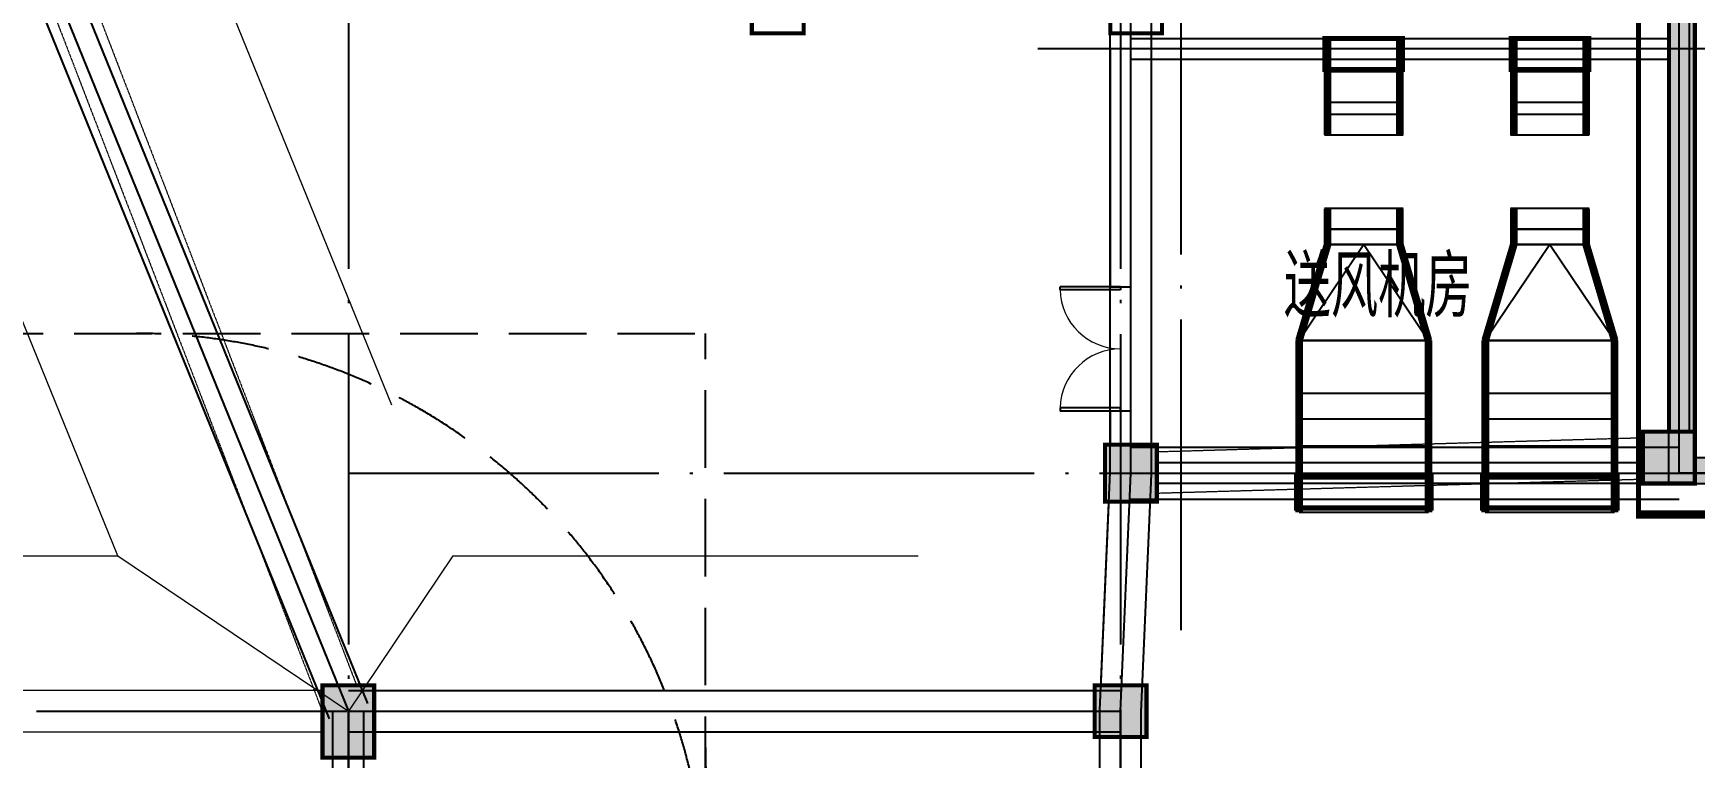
# Model space of a CAD drawing. Extents: x 290727 to 13733020, y 1731457 to 3643100.
# Drawn here: x 636766 to 652827, y 2195130 to 2202130 of the extents above; entities that cross this region are included whole.
import ezdxf

# ---------------------------------------------------------------- set-up
doc = ezdxf.new("R2010")
doc.units = 0
doc.header["$LTSCALE"] = 10
doc.header["$PDSIZE"] = 0.5
for name, pattern in [('DASH', [0.35, 0.25, -0.1]), ('DASHED', [0.75, 0.5, -0.25]), ('DOTE', [2.4200000000000004, 2, -0.2, 0.02, -0.2]), ('虚线', [750, 450, -300])]:
    doc.linetypes.add(name, pattern=pattern)
doc.layers.get('0').update_dxf_attribs({"linetype": 'CONTINUOUS'})
for name, color, linetype in [('-A-车行道路', 8, 'CONTINUOUS'), ('BEAM_DASH', 144, 'DASHED'), ('COLU', 2, 'CONTINUOUS'), ('COLUMN', 9, 'CONTINUOUS'), ('DOTE', 8, 'DOTE'), ('DUCT-送风法兰', 2, 'CONTINUOUS'), ('DUCT-送风管', 4, 'CONTINUOUS'), ('DUCT-送风管端线', 2, 'CONTINUOUS'), ('PUB_HATCH', 8, 'CONTINUOUS'), ('SPACE_HATCH', 8, 'CONTINUOUS'), ('WALL', 255, 'CONTINUOUS'), ('WINDOW', 4, 'CONTINUOUS'), ('X-人防$0$PUB_HATCH', 8, 'CONTINUOUS'), ('作业图', 4, 'CONTINUOUS'), ('文字', 4, 'CONTINUOUS'), ('暖通留洞', 201, 'CONTINUOUS'), ('防火分区示意线', 4, 'CONTINUOUS'), ('防火分区线', 7, 'CONTINUOUS')]:
    doc.layers.add(name, color=color, linetype=linetype)
for name, color, linetype, true_color in [('1106', 7, 'CONTINUOUS', 0x89bf5f), ('2106', 7, 'CONTINUOUS', 0x64cfcf), ('2206', 7, 'CONTINUOUS', 0x3474d4)]:
    doc.layers.add(name, color=color, linetype=linetype, true_color=true_color)
for name, color, linetype, lineweight in [('X-人防$0$人防', 210, 'CONTINUOUS', 20), ('人防', 210, 'CONTINUOUS', 20), ('板加腋边线', 253, '虚线', 18)]:
    doc.layers.add(name, color=color, linetype=linetype, lineweight=lineweight)
doc.layers.get('0').off()
doc.styles.add('HNSJY', font='HNSJY-07', dxfattribs={"width": 0.8, "bigfont": 'HNSJY-HZ'})

# ---------------------------------------------------------------- blocks, each defined once
blk = doc.blocks.new('A$C55C93FC2')
at = {"layer": 'DOTE', "linetype": 'DOTE', "ltscale": 150}
for p, q in [((154884.1350579556, 127235.4713699026), (154884.1350579553, 12199.99773951061)), ((162348.6431798763, 127235.4713699026), (162348.6431798761, 43042.35001869965)), ((154884.1350579555, 71442.35001189262), (252290.8196143164, 71442.35001189262)), ((10299.45606850745, 69142.3500111429), (162348.6431798761, 69142.3500111429))]:
    blk.add_line(p, q, dxfattribs=at)
blk = doc.blocks.new('_FZH')
blk.add_lwpolyline([(-0.5, -0.5), (0.5, -0.5), (0.5, 0.5), (-0.5, 0.5)], close=True)
at = {"layer": 'PUB_HATCH'}
blk.add_solid([(-0.5, -0.5), (0.5, -0.5), (-0.5, 0.5), (0.5, 0.5)], dxfattribs=at)
blk = doc.blocks.new('$DorLib2D$00000002')
for p, q in [((-0.5, -1e-16), (-0.5000000000000007, 0.4875)), ((-0.4750000000000007, 0.4875), (-0.5000000000000007, 0.4875)), ((-0.475, 0), (-0.4750000000000007, 0.4875)), ((0.475, 0), (0.4750000000000007, 0.4875)), ((0.4750000000000007, 0.4875), (0.5000000000000007, 0.4875)), ((0.5, -1e-16), (0.5000000000000007, 0.4875)), ((-0.5, -1e-16), (-0.475, 0)), ((0.5, -1e-16), (0.475, 0))]:
    blk.add_line(p, q)
at = {"lineweight": 13}
for centre, start, end in [((-0.4875, 0), 0, 88.53071641864632), ((0.4875, 0), 91.46928358135372, 180)]:
    blk.add_arc(centre, 0.4875, start, end, dxfattribs=at)
blk = doc.blocks.new('车库建筑作业图')
at = {"layer": 'SPACE_HATCH'}
blk.add_hatch(color=256, dxfattribs=at).paths.add_polyline_path([(661610.4503020884, 2197863.948250477), (661556.3339886, 2198030.614954212), (652826.6589281687, 2198030.620933822), (652576.6590456461, 2197780.621105066), (661462.5084588326, 2197780.61501848)])
at = {"layer": 'X-人防$0$PUB_HATCH'}
blk.add_hatch(color=256, dxfattribs=at).paths.add_polyline_path([(652826.6564376579, 2203330.593852931), (652576.6565551349, 2203080.594899468), (652576.6590456461, 2197780.621105066), (652826.6589281687, 2198030.620933822)])
at = {"layer": '-A-车行道路', "linetype": 'DASH', "ltscale": 300}
for p, q in [((585712.3610577306, 2199229.787118943), (643262.3689717674, 2199229.787121169)), ((643262.368971407, 2166429.787123223), (643262.3689717674, 2199229.787120801))]:
    blk.add_line(p, q, dxfattribs=at)
for points in [[(643262.3689717675, 2193729.787121126, 0.4142135623730951), (637762.3689717675, 2199229.787121126)], [(648762.3689714815, 2189729.78711469, -0.414213562373095), (643262.3689714815, 2195229.78711469)]]:
    blk.add_lwpolyline(points, format="xyb", dxfattribs=at)
at = {"layer": 'DOTE', "ltscale": 150}
blk.add_line((647862.3762072287, 2196362.928911574), (647862.3762072287, 2212479.787114412), dxfattribs=at)
at = {"layer": 'DOTE', "linetype": 'Continuous', "ltscale": 150}
blk.add_line((653676.6564970316, 2201979.787114714), (646476.8842950186, 2201979.787114704), dxfattribs=at)
at = {"layer": 'WALL', "linetype": 'Continuous'}
for p, q in [((652776.6564969848, 2201979.787114707), (652776.656496969, 2203279.787114775)), ((652576.6564969709, 2202079.787114717), (652576.6564969757, 2203079.787114725)), ((647176.8842950573, 2201979.7871147), (647176.8842950596, 2202479.822657849)), ((647376.8842948353, 2202079.78711471), (647376.8842948498, 2202129.787113769)), ((647376.8842948353, 2202079.78711471), (652576.6564969709, 2202079.787114717)), ((647176.8842950573, 2201979.7871147), (647176.8842950439, 2199679.787114601)), ((647376.8842951027, 2201879.787114702), (652576.6564970148, 2201879.787114709)), ((647376.8842951409, 2199679.7871146), (647376.8842951027, 2201879.787114702)), ((652576.6564970273, 2198279.692644531), (652576.6564970148, 2201879.787114709)), ((652776.6564970169, 2198279.692644531), (652776.6564969848, 2201979.787114707)), ((647176.8842950439, 2199679.787114601), (647376.8842951409, 2199679.7871146)), ((647376.8842951353, 2198479.7871146), (647176.884295034, 2198479.787114601)), ((647176.884295034, 2198479.787114601), (647176.8842949021, 2198154.692644531)), ((647376.8842948496, 2198154.692644531), (647376.8842951353, 2198479.7871146)), ((652327.6536049804, 2197979.787114757), (647626.9834722258, 2197979.787114773)), ((652327.6536049806, 2197779.787114714), (647626.9834722354, 2197779.787114759))]:
    blk.add_line(p, q, dxfattribs=at)
at = {"layer": 'X-人防$0$人防', "color": 210}
for p, q in [((652826.6564376579, 2203330.593852931), (652826.6589281687, 2198030.620933822)), ((652576.6565551349, 2203080.594899468), (652576.6590456461, 2197780.621105066))]:
    blk.add_line(p, q, dxfattribs=at)
at = {"layer": '人防'}
for p, q in [((661556.3339886, 2198030.614954212), (652826.6589281687, 2198030.620933822)), ((661462.5084588326, 2197780.61501848), (652576.6590456461, 2197780.621105066))]:
    blk.add_line(p, q, dxfattribs=at)
at = {"layer": '防火分区示意线', "color": 3, "linetype": 'DASH', "ltscale": 300, "const_width": 50}
blk.add_lwpolyline([(687857.3499606135, 2178279.697511427), (682768.7557690705, 2178279.515669833), (682768.6296660904, 2180679.787253851), (682568.6654088387, 2180679.787253852), (680768.6654088421, 2180679.78725385), (680768.6654088421, 2185779.787253876), (678483.1725441152, 2185779.787253876), (678483.2014023, 2197478.159356448), (652282.945732771, 2197479.812491376), (652282.9457327955, 2202779.787253749), (648468.6654458877, 2202779.787253736), (648468.6654437629, 2206279.789488653), (647468.6662942925, 2206279.789488078), (647468.6639546535, 2207379.788667199), (637168.6634940978, 2207379.784837983), (637168.6647287635, 2205946.860801869), (630368.6666270538, 2205946.860801866), (630368.6656504918, 2207379.78725341), (623968.6654430358, 2207379.787253409), (623968.6654430364, 2202579.787253413), (615068.6659577573, 2202579.78725341), (615068.6654826283, 2207379.78725341), (608668.6654430357, 2207379.78725341)], dxfattribs=at)
at = {"layer": '防火分区线', "linetype": 'Continuous', "flags": 128}
blk.add_lwpolyline([(683162.31941605, 2181079.787114852), (682773.436196785, 2181079.787114852), (682562.3761730351, 2181079.787114854), (681162.3761730351, 2181079.787114852), (681162.3761730351, 2181079.787114854), (681162.3761730351, 2186179.787114877), (678876.8842950513, 2186179.787114877), (678876.9131531739, 2197878.133979729), (652676.6564969658, 2197879.787114719), (652676.6564969904, 2203179.787114752), (648862.3762098379, 2203179.787114739), (648862.376207713, 2206679.789349885), (647862.3762077079, 2206679.78934931), (647862.3738680686, 2207779.788676908), (636762.3739960039, 2207779.784550277), (636762.3752306695, 2206346.86066287), (630762.3771837907, 2206346.860662867), (630762.3762072287, 2207779.787114412), (623562.3762072287, 2207779.787114411), (623562.3762072293, 2202979.787114414), (615462.3766823561, 2202979.787114412), (615462.3762072271, 2207779.787114412), (608262.3762072287, 2207779.787114412)], dxfattribs=at)
at = {"layer": 'COLUMN', "linetype": 'Continuous'}
for p, xscale, yscale, zscale, rotation in [((647376.9834722131, 2197879.692644531), 549.9999999999964, 499.9999998715903, 499.9999998715939, 270.0000000160932), ((652577.653605329, 2198029.692644127), 500, 500, 500, 270), ((639812.3761732352, 2195479.756057717), 700.0621125032194, 500, 500, 270.0000000171406), ((647276.8842950522, 2195579.779421794), 500, 500, 500, 270)]:
    blk.add_blockref('_FZH', p, dxfattribs=dict(at, xscale=xscale, yscale=yscale, zscale=zscale, rotation=rotation))
at = {"layer": 'WINDOW', "linetype": 'Continuous', "xscale": 1200, "yscale": 1200, "zscale": 1200, "rotation": 90}
blk.add_blockref('$DorLib2D$00000002', (647276.8842950439, 2199079.787114515), dxfattribs=at)
at = {"layer": '文字', "linetype": 'Continuous'}
blk.add_blockref('A$C55C93FC2', (484928.2411151752, 2126437.437102827), dxfattribs=at)
at = {"layer": '文字', "linetype": 'Continuous', "style": 'HNSJY', "width": 0.8}
blk.add_text('送风机房', height=599.9999999999998, dxfattribs=at).set_placement((648853.3687316459, 2199384.129530374))
blk = doc.blocks.new('人防-l')
at = {"layer": '2106'}
for points in [[(799518.6594224663, -935208.7827650621), (799018.6594224663, -935208.7827650621), (799018.6594224663, -935758.7827650621), (799518.6594224663, -935758.7827650621)], [(804719.0031724663, -935083.7827650621), (804219.0031724663, -935083.7827650621), (804219.0031724663, -935583.7827650621), (804719.0031724663, -935583.7827650621)], [(791954.1594224663, -937533.7827650621), (791454.1594224663, -937533.7827650621), (791454.1594224663, -938233.7827650621), (791954.1594224663, -938233.7827650621)], [(799418.6594224663, -937533.7827650621), (798918.6594224663, -937533.7827650621), (798918.6594224663, -938033.7827650621), (799418.6594224663, -938033.7827650621)]]:
    blk.add_hatch(color=0, dxfattribs=at).paths.add_polyline_path(points)
at = {"color": 0}
for p, q in [((788654.2844224663, -930283.6890150621), (791704.1594224663, -937783.7827650621)), ((804569.0031724663, -935483.7827650621), (804569.0031724663, -930383.7827650621)), ((799268.6594224663, -935483.7827650621), (799268.7844224663, -930983.6890150621)), ((799168.6594224663, -937783.7827650621), (799268.6594224663, -935483.7827650621)), ((799268.6594224663, -935483.7827650621), (804569.0031724663, -935483.7827650621)), ((804569.0031724663, -935483.7827650621), (807068.6594224663, -935483.7827650621)), ((791704.1594224663, -937783.7827650621), (799168.6594224663, -937783.7827650621)), ((791704.1594224663, -942583.7437025621), (791704.1594224663, -937783.7827650621)), ((799168.6594224663, -940583.7827650621), (799168.6594224663, -937783.7827650621))]:
    blk.add_line(p, q, dxfattribs=at)
for p in [(799268.6594224663, -935483.7827650621), (804569.0031724663, -935483.7827650621), (791704.1594224663, -937783.7827650621), (799168.6594224663, -937783.7827650621)]:
    blk.add_point(p, dxfattribs=at)
at = {"layer": '1106', "color": 0}
for p, q in [((804469.0031724663, -935583.7827650621), (804469.0031724663, -930383.7827650621)), ((804719.0031724663, -935333.7827650621), (804719.0031724663, -930383.7827650621)), ((804719.0031724663, -935333.7827650621), (807068.6594224663, -935333.7827650621)), ((804469.0031724663, -935583.7827650621), (807068.6594224663, -935583.7827650621))]:
    blk.add_line(p, q, dxfattribs=at)
at = {"layer": '2106', "color": 0, "linetype": 'Continuous'}
for points in [[(799518.6594224663, -935208.7827650621), (799018.6594224663, -935208.7827650621), (799018.6594224663, -935758.7827650621), (799518.6594224663, -935758.7827650621)], [(804719.0031724663, -935083.7827650621), (804219.0031724663, -935083.7827650621), (804219.0031724663, -935583.7827650621), (804719.0031724663, -935583.7827650621)], [(791954.1594224663, -937533.7827650621), (791454.1594224663, -937533.7827650621), (791454.1594224663, -938233.7827650621), (791954.1594224663, -938233.7827650621)], [(799418.6594224663, -937533.7827650621), (798918.6594224663, -937533.7827650621), (798918.6594224663, -938033.7827650621), (799418.6594224663, -938033.7827650621)]]:
    blk.add_lwpolyline(points, close=True, dxfattribs=at)
at = {"layer": '2206', "color": 0}
for p, q in [((788839.5656724663, -930208.3530775621), (791889.4406724663, -937708.4468275621)), ((788839.5656724663, -930208.3530775621), (791889.4406724663, -937708.4468275621)), ((788469.0031724663, -930359.0249525621), (791518.8781724663, -937859.1187025621)), ((799068.6594224663, -935483.7827650621), (799068.7844224663, -930983.6890150621)), ((799068.6594224663, -935483.7827650621), (799068.7844224663, -930983.6890150621)), ((799468.6594224663, -935483.7827650621), (799468.7844224663, -930983.6890150621)), ((799268.6594224663, -935233.7827650621), (804569.0031724663, -935233.7827650621)), ((799268.6594224663, -935233.7827650621), (804569.0031724663, -935233.7827650621)), ((798968.8469224663, -937775.0952650621), (799068.8469224663, -935475.0952650621)), ((798968.8469224663, -937775.0952650621), (799068.8469224663, -935475.0952650621)), ((799368.4719224663, -937792.4702650621), (799468.4719224663, -935492.4702650621)), ((799268.6594224663, -935733.7827650621), (804569.0031724663, -935733.7827650621)), ((791704.1594224663, -937583.7827650621), (799168.6594224663, -937583.7827650621)), ((791704.1594224663, -937583.7827650621), (799168.6594224663, -937583.7827650621)), ((791554.1594224663, -942583.7437025621), (791554.1594224663, -937783.7827650621)), ((791554.1594224663, -942583.7437025621), (791554.1594224663, -937783.7827650621)), ((791854.1594224663, -942583.7437025621), (791854.1594224663, -937783.7827650621)), ((798968.6594224663, -940583.7827650621), (798968.6594224663, -937783.7827650621)), ((798968.6594224663, -940583.7827650621), (798968.6594224663, -937783.7827650621)), ((799368.6594224663, -940583.7827650621), (799368.6594224663, -937783.7827650621)), ((791704.1594224663, -937983.7827650621), (799168.6594224663, -937983.7827650621))]:
    blk.add_line(p, q, dxfattribs=at)
blk = doc.blocks.new('A$C7FBF512A')
at = {"layer": 'DUCT-送风法兰', "color": 0}
for p, q in [((144433.1475275299, -64349.50899916701), (143673.1475275299, -64349.50899916701)), ((146233.1475275299, -64349.50899916701), (145473.1475275299, -64349.50899916701)), ((144433.1475275299, -64668.81875415798), (143673.1475275299, -64668.81875415798)), ((146233.1475275299, -64668.81875415798), (145473.1475275299, -64668.81875415798)), ((144433.1475275299, -64969.01875415817), (143673.1475275299, -64969.01875415817)), ((146233.1475275299, -64969.01875415817), (145473.1475275299, -64969.01875415817)), ((144433.1475275299, -65083.01251159701), (143673.1475275299, -65083.01251159701)), ((146233.1475275299, -65083.01251159701), (145473.1475275299, -65083.01251159701)), ((144433.1475275299, -65283.2125115972), (143673.1475275299, -65283.2125115972)), ((146233.1475275299, -65283.2125115972), (145473.1475275299, -65283.2125115972))]:
    blk.add_line(p, q, dxfattribs=at)
at = {"layer": 'DUCT-送风法兰', "color": 0, "linetype": 'Continuous'}
for p, q in [((144433.1475275299, -65082.91251159692), (143673.1475275299, -65082.91251159692)), ((146233.1475275299, -65082.91251159692), (145473.1475275299, -65082.91251159692)), ((143673.146534982, -66193.72484348621), (144433.1465349648, -66193.7197428653)), ((145473.146534982, -66193.72484348621), (146233.1465349648, -66193.7197428653)), ((143673.1475258627, -66341.358180854), (144433.1475258454, -66341.3530802331)), ((145473.1475258627, -66341.358180854), (146233.1475258454, -66341.3530802331)), ((143398.1551103531, -67266.54255182669), (144708.1551100919, -67266.56870932505)), ((145198.1551103531, -67266.54255182669), (146508.1551100919, -67266.56870932505)), ((143398.1449319567, -67776.28184506204), (144708.1449316954, -67776.3080025604)), ((145198.1449319567, -67776.28184506204), (146508.1449316954, -67776.3080025604)), ((143398.1442364779, -68026.49309909949), (144708.1442364728, -68026.49674852146)), ((145198.1442364779, -68026.49309909949), (146508.1442364728, -68026.49674852146))]:
    blk.add_line(p, q, dxfattribs=at)
at = {"layer": 'DUCT-送风法兰', "color": 0, "linetype": 'ByBlock'}
for p, q in [((144433.1445043702, -65993.41844272567), (143673.1445044093, -65993.42614364577)), ((146233.1445043702, -65993.41844272567), (145473.1445044093, -65993.42614364577)), ((143673.1465351478, -66193.62323942268), (144433.1465351455, -66193.62134692864)), ((145473.1465351478, -66193.62323942268), (146233.1465351455, -66193.62134692864))]:
    blk.add_line(p, q, dxfattribs=at)
at = {"layer": 'DUCT-送风管', "color": 0, "linetype": 'Continuous'}
for p, q in [((144053.1475256807, -66341.45563054364), (143428.15510773, -67266.45718639996)), ((144053.1475256807, -66341.45563054364), (144678.155107726, -67266.45407475159)), ((145853.1475256807, -66341.45563054364), (145228.15510773, -67266.45718639996)), ((145853.1475256807, -66341.45563054364), (146478.155107726, -67266.45407475159))]:
    blk.add_line(p, q, dxfattribs=at)
at = {"layer": 'DUCT-送风管', "color": 0, "const_width": 75}
for points in [[(143703.1475275299, -64349.6089991671), (143703.1475275299, -64668.71875415789)], [(144403.1475275299, -64668.71875415789), (144403.1475275299, -64349.6089991671)], [(145503.1475275299, -64349.6089991671), (145503.1475275299, -64668.71875415789)], [(146203.1475275299, -64668.71875415789), (146203.1475275299, -64349.6089991671)], [(143703.1475275299, -64968.91875415808), (143703.1475275299, -64668.91875415808)], [(144403.1475275299, -64668.91875415808), (144403.1475275299, -64968.91875415808)], [(145503.1475275299, -64968.91875415808), (145503.1475275299, -64668.91875415808)], [(146203.1475275299, -64668.91875415808), (146203.1475275299, -64968.91875415808)], [(143703.1475275299, -64969.11875415826), (143703.1475275299, -65082.81251159683)], [(143703.1475275299, -65283.01251159701), (143703.1475275299, -65083.01251159701)], [(144403.1475275299, -65082.81251159683), (144403.1475275299, -64969.11875415826)], [(144403.1475275299, -65083.01251159701), (144403.1475275299, -65283.01251159701)], [(145503.1475275299, -64969.11875415826), (145503.1475275299, -65082.81251159683)], [(145503.1475275299, -65283.01251159701), (145503.1475275299, -65083.01251159701)], [(146203.1475275299, -65082.81251159683), (146203.1475275299, -64969.11875415826)], [(146203.1475275299, -65083.01251159701), (146203.1475275299, -65283.01251159701)], [(143428.1441877872, -68026.39293768257), (143428.1449822383, -67776.39293768397)], [(144678.144982232, -67776.39690993959), (144678.1441877809, -68026.3969099382)], [(145228.1441877872, -68026.39293768257), (145228.1449822383, -67776.39293768397)], [(146478.144982232, -67776.39690993959), (146478.1441877809, -68026.3969099382)], [(143428.1435133321, -68586.05376845086), (143428.1435133321, -68286.05376845086)], [(144678.1435133321, -68286.05376845086), (144678.1435133321, -68586.05376845086)], [(145228.1435133321, -68586.05376845086), (145228.1435133321, -68286.05376845086)], [(146478.1435133321, -68286.05376845086), (146478.1435133321, -68586.05376845086)]]:
    blk.add_lwpolyline(points, dxfattribs=at)
at = {"layer": 'DUCT-送风管', "color": 0, "linetype": 'ByBlock', "const_width": 75}
for points in [[(143703.1465351479, -66193.62316443725), (143703.1460372843, -65993.62316443771)], [(144403.1460372821, -65993.62142191501), (144403.1465351457, -66193.62142191455)], [(145503.1465351479, -66193.62316443725), (145503.1460372843, -65993.62316443771)], [(146203.1460372821, -65993.62142191501), (146203.1465351457, -66193.62142191455)], [(143703.1465356525, -66193.82464229455), (143703.1475251908, -66341.25797966216)], [(144403.147525175, -66341.25328142475), (144403.1465356366, -66193.81994405715)], [(145503.1465356525, -66193.82464229455), (145503.1475251908, -66341.25797966216)], [(146203.147525175, -66341.25328142475), (146203.1465356366, -66193.81994405715)], [(143428.1551083503, -67266.64315067139), (143428.1449339474, -67776.18244390655)], [(144678.1449336982, -67776.2074037157), (144678.1551081012, -67266.66811048053)], [(145228.1551083503, -67266.64315067139), (145228.1449339474, -67776.18244390655)], [(146478.1449336982, -67776.2074037157), (146478.1551081012, -67266.66811048053)], [(143428.1442361992, -68026.59318253072), (143428.1435133346, -68286.05202717101)], [(144678.1435133297, -68286.05550973071), (144678.1442361943, -68026.59666509042)], [(145228.1442361992, -68026.59318253072), (145228.1435133346, -68286.05202717101)], [(146478.1435133297, -68286.05550973071), (146478.1442361943, -68026.59666509042)]]:
    blk.add_lwpolyline(points, dxfattribs=at)
at = {"layer": 'DUCT-送风管', "color": 0, "linetype": 'Continuous', "const_width": 75}
for points in [[(143703.1475256818, -66341.45650180522), (143428.15510773, -67266.45718639996)], [(144403.1475256797, -66341.45475928206), (144678.155107726, -67266.45407475159)], [(145503.1475256818, -66341.45650180522), (145228.15510773, -67266.45718639996)], [(146203.1475256797, -66341.45475928206), (146478.155107726, -67266.45407475159)], [(143428.1435133321, -68586.05376845086), (143428.1435133321, -68927.37434489513)], [(144678.1435133321, -68927.37434489513), (144678.1435133321, -68586.05376845086)], [(145228.1435133321, -68586.05376845086), (145228.1435133321, -68927.37434489513)], [(146478.1435133321, -68927.37434489513), (146478.1435133321, -68586.05376845086)]]:
    blk.add_lwpolyline(points, dxfattribs=at)
at = {"layer": 'DUCT-送风管端线', "color": 0}
for p, q in [((144403.1475275299, -64349.6089991671), (143703.1475275299, -64349.6089991671)), ((146203.1475275299, -64349.6089991671), (145503.1475275299, -64349.6089991671)), ((143703.1475275299, -64668.71875415789), (144403.1475275299, -64668.71875415789)), ((144403.1475275299, -64668.91875415808), (143703.1475275299, -64668.91875415808)), ((145503.1475275299, -64668.71875415789), (146203.1475275299, -64668.71875415789)), ((146203.1475275299, -64668.91875415808), (145503.1475275299, -64668.91875415808)), ((144403.1475275299, -64968.91875415808), (143703.1475275299, -64968.91875415808)), ((144403.1475275299, -64969.11875415826), (143703.1475275299, -64969.11875415826)), ((146203.1475275299, -64968.91875415808), (145503.1475275299, -64968.91875415808)), ((146203.1475275299, -64969.11875415826), (145503.1475275299, -64969.11875415826)), ((143703.1475275299, -65082.81251159683), (144403.1475275299, -65082.81251159683)), ((144403.1475275299, -65083.01251159701), (143703.1475275299, -65083.01251159701)), ((145503.1475275299, -65082.81251159683), (146203.1475275299, -65082.81251159683)), ((146203.1475275299, -65083.01251159701), (145503.1475275299, -65083.01251159701)), ((144403.1475275299, -65283.01251159701), (143703.1475275299, -65283.01251159701)), ((146203.1475275299, -65283.01251159701), (145503.1475275299, -65283.01251159701)), ((143428.1449822383, -67776.39293768397), (144678.144982232, -67776.39690993959)), ((145228.1449822383, -67776.39293768397), (146478.144982232, -67776.39690993959)), ((143428.1441877872, -68026.39293768257), (144678.1441877809, -68026.3969099382)), ((145228.1441877872, -68026.39293768257), (146478.1441877809, -68026.3969099382)), ((143428.1435133321, -68286.05376845086), (144678.1435133321, -68286.05376845086)), ((145228.1435133321, -68286.05376845086), (146478.1435133321, -68286.05376845086)), ((143428.1435133321, -68586.05376845086), (144678.1435133321, -68586.05376845086)), ((145228.1435133321, -68586.05376845086), (146478.1435133321, -68586.05376845086))]:
    blk.add_line(p, q, dxfattribs=at)
at = {"layer": 'DUCT-送风管端线', "color": 0, "linetype": 'ByBlock'}
for p, q in [((144403.1460372821, -65993.62142191501), (143703.1460372843, -65993.62316443771)), ((146203.1460372821, -65993.62142191501), (145503.1460372843, -65993.62316443771)), ((144403.1465351457, -66193.62142191455), (143703.1465351479, -66193.62316443725)), ((144403.1465356366, -66193.81994405715), (143703.1465356525, -66193.82464229455)), ((146203.1465351457, -66193.62142191455), (145503.1465351479, -66193.62316443725)), ((146203.1465356366, -66193.81994405715), (145503.1465356525, -66193.82464229455)), ((143703.1475251908, -66341.25797966216), (144403.147525175, -66341.25328142475)), ((145503.1475251908, -66341.25797966216), (146203.147525175, -66341.25328142475)), ((144678.1551081012, -67266.66811048053), (143428.1551083503, -67266.64315067139)), ((146478.1551081012, -67266.66811048053), (145228.1551083503, -67266.64315067139)), ((143428.1449339474, -67776.18244390655), (144678.1449336982, -67776.2074037157)), ((145228.1449339474, -67776.18244390655), (146478.1449336982, -67776.2074037157)), ((144678.1442361943, -68026.59666509042), (143428.1442361992, -68026.59318253072)), ((146478.1442361943, -68026.59666509042), (145228.1442361992, -68026.59318253072)), ((143428.1435133346, -68286.05202717101), (144678.1435133297, -68286.05550973071)), ((145228.1435133346, -68286.05202717101), (146478.1435133297, -68286.05550973071))]:
    blk.add_line(p, q, dxfattribs=at)
at = {"layer": 'DUCT-送风管端线', "color": 0, "linetype": 'Continuous'}
for p, q in [((144403.1475256797, -66341.45475928206), (143703.1475256818, -66341.45650180522)), ((146203.1475256797, -66341.45475928206), (145503.1475256818, -66341.45650180522)), ((143428.15510773, -67266.45718639996), (144678.155107726, -67266.45407475159)), ((145228.15510773, -67266.45718639996), (146478.155107726, -67266.45407475159)), ((144678.1435133321, -68586.05376845086), (143428.1435133321, -68586.05376845086)), ((146478.1435133321, -68586.05376845086), (145228.1435133321, -68586.05376845086)), ((143428.1435133321, -68927.37434489513), (144678.1435133321, -68927.37434489513)), ((145228.1435133321, -68927.37434489513), (146478.1435133321, -68927.37434489513))]:
    blk.add_line(p, q, dxfattribs=at)
at = {"layer": '暖通留洞', "color": 0, "lineweight": 0, "const_width": 50}
for points, elevation in [([(143678.1475275299, -64649.40899916692), (144428.1475275299, -64649.40899916692), (144428.1475275299, -64349.40899916692), (143678.1475275299, -64349.40899916692)], -9000), ([(145478.1475275299, -64649.40899916692), (146228.1475275299, -64649.40899916692), (146228.1475275299, -64349.40899916692), (145478.1475275299, -64349.40899916692)], -9000), ([(143403.1435133321, -68886.05376845086), (144703.1435133321, -68886.05376845086), (144703.1435133321, -68586.05376845086), (143403.1435133321, -68586.05376845086)], -3000), ([(145203.1435133321, -68886.05376845086), (146503.1435133321, -68886.05376845086), (146503.1435133321, -68586.05376845086), (145203.1435133321, -68586.05376845086)], -3000)]:
    blk.add_lwpolyline(points, close=True, dxfattribs=dict(at, elevation=elevation))
blk = doc.blocks.new('梁图-10.22')
at = {"layer": 'BEAM_DASH', "color": 0, "lineweight": 18}
for p, q in [((-1473599.354177306, 247215.2631667769), (-1470844.875049176, 240057.8575005592)), ((-1473967.4122696, 247057.9512505578), (-1471174.479177306, 239800.6244710418)), ((-1463559.861121683, 246357.9512505592), (-1463559.971538654, 242382.8575005592)), ((-1463159.971538498, 242382.8575005592), (-1463159.861121528, 246357.9512505592)), ((-1463109.979177306, 242315.1517440886), (-1458409.635427306, 242450.7296205512)), ((-1463109.979177306, 241914.9853805671), (-1458409.635427306, 242050.5632570297)), ((-1463572.124645709, 241832.8575005592), (-1463649.298558753, 240057.8575005592)), ((-1463248.920665423, 240057.8575005592), (-1463171.74675238, 241832.8575005592)), ((-1471174.479177306, 240007.8575005592), (-1478574.479177306, 240007.8575005592)), ((-1463709.979177306, 240007.8575005592), (-1470674.479177306, 240007.8575005592)), ((-1478574.479177306, 239607.8575005536), (-1471174.479177306, 239607.8575005541)), ((-1470674.479177306, 239607.8575005536), (-1463709.979177306, 239607.8575005536)), ((-1463659.979177306, 239557.8575005536), (-1463659.979177306, 237257.8575005578)), ((-1463259.979177306, 237257.8575005578), (-1463259.979177306, 239557.8575005536))]:
    blk.add_line(p, q, dxfattribs=at)
at = {"layer": 'COLU', "color": 0, "const_width": 40}
for points in [[(-1466524.354177306, 246857.9512505508), (-1467024.354177306, 246857.9512505508), (-1467024.354177306, 246357.9512505592), (-1466524.354177306, 246357.9512505592)], [(-1463059.854177306, 246957.9512505499), (-1463559.854177306, 246957.9512505499), (-1463559.854177306, 246357.9512505592), (-1463059.854177306, 246357.9512505592)], [(-1457909.635427306, 242507.8575005564), (-1458409.635427306, 242507.8575005564), (-1458409.635427306, 242007.8575005592), (-1457909.635427306, 242007.8575005592)], [(-1463109.979177306, 242382.8575005564), (-1463609.979177306, 242382.8575005564), (-1463609.979177306, 241832.8575005592), (-1463109.979177306, 241832.8575005592)], [(-1470674.479177306, 240057.8575005508), (-1471174.479177306, 240057.8575005513), (-1471174.479177306, 239357.8575005587), (-1470674.479177306, 239357.8575005587)], [(-1463209.979177306, 240057.8575005513), (-1463709.979177306, 240057.8575005513), (-1463709.979177306, 239557.8575005536), (-1463209.979177306, 239557.8575005536)]]:
    blk.add_lwpolyline(points, close=True, dxfattribs=at)
at = {"layer": 'WALL', "color": 0, "const_width": 40}
for points in [[(-1457909.635427306, 242507.857500677), (-1457909.635427306, 247507.942823655), (-1461723.947927306, 247507.958448655), (-1461723.947927306, 251008.5762505801), (-1462774.159744479, 251008.5762505801), (-1462774.160654147, 253158.5762505536)], [(-1458159.635427306, 247257.9438476404), (-1458159.635427306, 242507.8575005592)]]:
    blk.add_lwpolyline(points, dxfattribs=at)
at = {"layer": '板加腋边线', "color": 0, "lineweight": 18}
for p, q in [((-1473153.724230897, 241307.8575005592), (-1475512.302872101, 247107.9512505578)), ((-1472203.347438304, 246934.8270468628), (-1469915.168874531, 241307.8575005592)), ((-1477536.945848769, 241307.8575005592), (-1473153.724230897, 241307.8575005592)), ((-1473153.724230897, 241307.8575005592), (-1470924.479177306, 239807.8575005527)), ((-1469915.168874531, 241307.8575005592), (-1470924.479177306, 239807.8575005527)), ((-1469915.168874531, 241307.8575005592), (-1463594.950732667, 241307.8575005592))]:
    blk.add_line(p, q, dxfattribs=at)

msp = doc.modelspace()

# ---------------------------------------------------------------- block references
at = {"layer": '作业图', "color": 8, "linetype": 'ByBlock', "extrusion": (8.375082255434633e-20, 6.906956049514209e-07, 0.9999999999997616)}
msp.add_blockref('梁图-10.22', (2110736.317229423, 1955771.835862295, -0.471097132047975), dxfattribs=at)
at = {"layer": '作业图', "linetype": 'Continuous'}
msp.add_blockref('车库建筑作业图', (0, 0), dxfattribs=at)
at = {"layer": '作业图', "color": 8, "linetype": 'ByBlock'}
msp.add_blockref('人防-l', (-151892.3437962893, 3133363.476128358), dxfattribs=at)
at = {"layer": '文字', "color": 8}
msp.add_blockref('A$C7FBF512A', (505573.5976677537, 2266429.196113881), dxfattribs=at)

doc.saveas('drawing.dxf')
